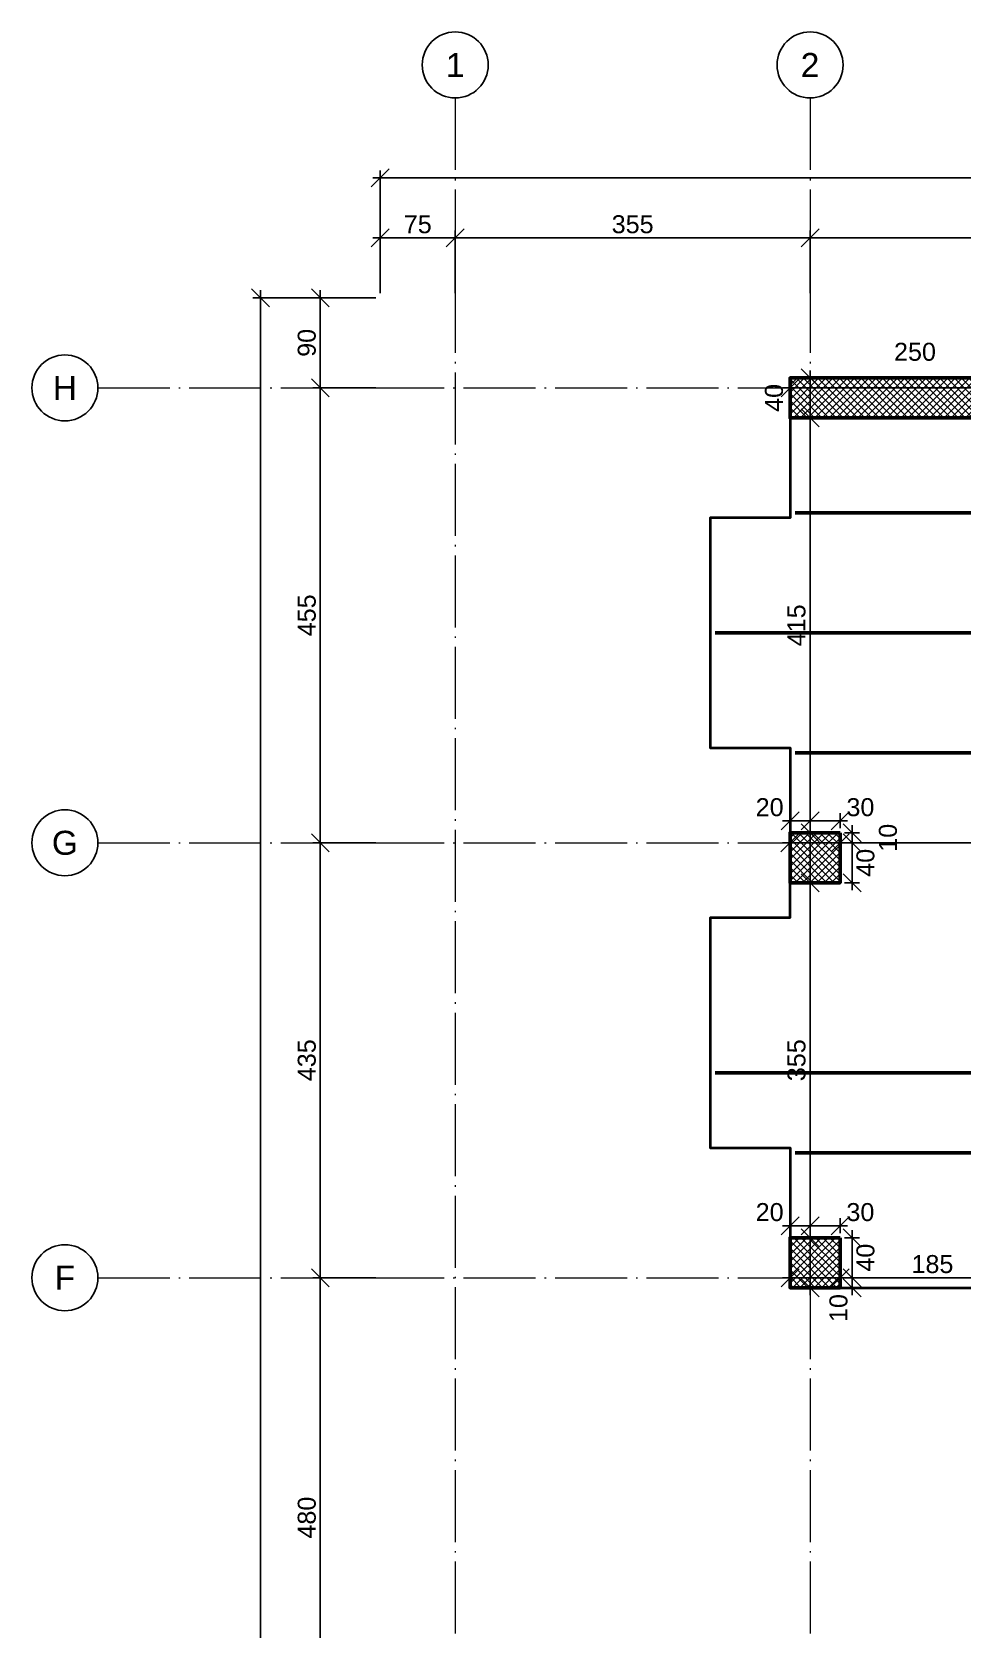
# Model space of a CAD drawing. Header units: millimetres. Extents: x -404 to 6018, y -5139 to 7890.
# Drawn here: x -349 to 582, y 1609 to 3206 of the extents above; entities that cross this region are included whole.
import ezdxf
from ezdxf.enums import TextEntityAlignment as Align

# ---------------------------------------------------------------- set-up
doc = ezdxf.new("R2010")
doc.units = ezdxf.units.MM
doc.linetypes.add('ZWCAD_ISO04W100', pattern=[30.5, 24, -3, 0.5, -3])
for name, color, linetype, lineweight in [('AXIS LINES', 255, 'ZWCAD_ISO04W100', 13), ('COLUMN', 140, 'Continuous', 53), ('SLAB', 3, 'Continuous', 35), ('WALL', 10, 'Continuous', 53)]:
    doc.layers.add(name, color=color, linetype=linetype, lineweight=lineweight)
for name, color, linetype in [('FW_AXIS', 7, 'Continuous'), ('FW_COLUMN_HATCH', 8, 'Continuous'), ('FW_DIM', 7, 'Continuous'), ('FW_WALL_HATCH', 8, 'Continuous'), ('REB_BOT_MESH_X', 5, 'Continuous')]:
    doc.layers.add(name, color=color, linetype=linetype)
doc.styles.add('REBAR_TXT', font='arial.ttf')
doc.styles.get("Standard").update_dxf_attribs({"font": 'arial.ttf'})
doc.dimstyles.new('FW_DIM', dxfattribs={"dimtxt": 18, "dimasz": 9, "dimexe": 7.5, "dimexo": 4.5, "dimgap": 4.5, "dimtad": 1, "dimdec": 0, "dimtxsty": 'Standard', "dimtsz": 9, "dimcen": 2.5, "dimdle": 7.5, "dimclrd": 256, "dimclre": 256, "dimclrt": 7, "dimazin": 3, "dimtfac": 1, "dimtmove": 2, "dimatfit": 3})
doc.dimstyles.new('REBAR M-200', dxfattribs={"dimtxt": 15, "dimasz": 15, "dimexe": 25, "dimexo": 12.5, "dimgap": 10, "dimtad": 1, "dimdec": 0, "dimtxsty": 'Standard', "dimblk": 'NONE', "dimcen": 50, "dimse1": 1, "dimse2": 1, "dimclrd": 6, "dimclre": 6, "dimclrt": 7, "dimazin": 3, "dimtfac": 1, "dimtmove": 2, "dimatfit": 3, "dimldrblk": 'NONE', "dimlwd": 53})

# ---------------------------------------------------------------- blocks, each defined once
blk = doc.blocks.new('*D250')
at = {"color": 6, "lineweight": 53}
blk.add_line((335, 2165), (1446.5, 2165), dxfattribs=at)
at = {"layer": 'Defpoints'}
for p in [(335, 2165), (335, 2165), (1446.5, 2165)]:
    blk.add_point(p, dxfattribs=at)
at = {"layer": 'REB_BOT_MESH_X', "color": 7, "insert": (890.75, 2182.5), "char_height": 15, "attachment_point": 5}
blk.add_mtext('1112', dxfattribs=at)
blk = doc.blocks.new('_NONE')
blk = doc.blocks.new('*D254')
at = {"color": 6, "lineweight": 53}
blk.add_line((335, 2605), (1446.5, 2605), dxfattribs=at)
at = {"layer": 'Defpoints'}
for p in [(335, 2605), (335, 2605), (1446.5, 2605)]:
    blk.add_point(p, dxfattribs=at)
at = {"layer": 'REB_BOT_MESH_X', "color": 7, "insert": (890.75, 2622.5), "char_height": 15, "attachment_point": 5}
blk.add_mtext('1112', dxfattribs=at)
blk = doc.blocks.new('*D258')
at = {"color": 6, "lineweight": 53}
blk.add_line((415, 2485), (1446.5, 2485), dxfattribs=at)
at = {"layer": 'Defpoints'}
for p in [(415, 2485), (415, 2485), (1446.5, 2485)]:
    blk.add_point(p, dxfattribs=at)
at = {"layer": 'REB_BOT_MESH_X', "color": 7, "insert": (930.75, 2502.5), "char_height": 15, "attachment_point": 5}
blk.add_mtext('1032', dxfattribs=at)
blk = doc.blocks.new('*D266')
at = {"color": 6, "lineweight": 53}
blk.add_line((415, 2085), (1446.5, 2085), dxfattribs=at)
at = {"layer": 'Defpoints'}
for p in [(415, 2085), (415, 2085), (1446.5, 2085)]:
    blk.add_point(p, dxfattribs=at)
at = {"layer": 'REB_BOT_MESH_X', "color": 7, "insert": (930.75, 2102.5), "char_height": 15, "attachment_point": 5}
blk.add_mtext('1032', dxfattribs=at)
blk = doc.blocks.new('*D270')
at = {"color": 6, "lineweight": 53}
blk.add_line((415, 2725), (1446.5, 2725), dxfattribs=at)
at = {"layer": 'Defpoints'}
for p in [(415, 2725), (415, 2725), (1446.5, 2725)]:
    blk.add_point(p, dxfattribs=at)
at = {"layer": 'REB_BOT_MESH_X', "color": 7, "insert": (930.75, 2742.5), "char_height": 15, "attachment_point": 5}
blk.add_mtext('1032', dxfattribs=at)
blk = doc.blocks.new('_Oblique')
at = {"color": 0, "linetype": 'ByBlock', "lineweight": -2}
blk.add_line((-0.5, -0.5), (0.5, 0.5), dxfattribs=at)
blk = doc.blocks.new('*D365')
for p, q in [((402.5, 2417), (437.5, 2417)), ((410, 2409.5), (410, 2424.5)), ((430, 2409.5), (430, 2424.5))]:
    blk.add_line(p, q)
at = {"layer": 'Defpoints'}
for p in [(410, 2417), (410, 2405), (430, 2405)]:
    blk.add_point(p, dxfattribs=at)
at = {"layer": 'FW_DIM', "xscale": 18, "yscale": 18}
for p in [(410, 2417), (430, 2417)]:
    blk.add_blockref('_OBLIQUE', p, dxfattribs=at)
at = {"layer": 'FW_DIM', "color": 7, "insert": (389.6, 2430.5), "char_height": 18, "attachment_point": 5}
blk.add_mtext('20', dxfattribs=at)
blk = doc.blocks.new('*D366')
for p, q in [((422.5, 2417), (467.5, 2417)), ((430, 2409.5), (430, 2424.5)), ((460, 2409.5), (460, 2424.5))]:
    blk.add_line(p, q)
at = {"layer": 'Defpoints'}
for p in [(430, 2417), (430, 2405), (460, 2405)]:
    blk.add_point(p, dxfattribs=at)
at = {"layer": 'FW_DIM', "xscale": 18, "yscale": 18}
for p in [(430, 2417), (460, 2417)]:
    blk.add_blockref('_OBLIQUE', p, dxfattribs=at)
at = {"layer": 'FW_DIM', "color": 7, "insert": (480.4, 2430.5), "char_height": 18, "attachment_point": 5}
blk.add_mtext('30', dxfattribs=at)
blk = doc.blocks.new('*D367')
for p, q in [((472, 2347.5), (472, 2402.5)), ((464.5, 2395), (479.5, 2395)), ((464.5, 2355), (479.5, 2355))]:
    blk.add_line(p, q)
at = {"layer": 'Defpoints'}
for p in [(460, 2395), (460, 2355), (472, 2355)]:
    blk.add_point(p, dxfattribs=at)
at = {"layer": 'FW_DIM', "xscale": 18, "yscale": 18, "rotation": 90}
for p in [(472, 2395), (472, 2355)]:
    blk.add_blockref('_OBLIQUE', p, dxfattribs=at)
at = {"layer": 'FW_DIM', "color": 7, "insert": (485.5, 2375), "char_height": 18, "attachment_point": 5, "rotation": 90}
blk.add_mtext('40', dxfattribs=at)
blk = doc.blocks.new('*D368')
for p, q in [((472, 2387.5), (472, 2412.5)), ((464.5, 2405), (479.5, 2405)), ((464.5, 2395), (479.5, 2395))]:
    blk.add_line(p, q)
at = {"layer": 'Defpoints'}
for p in [(460, 2405), (460, 2395), (472, 2395)]:
    blk.add_point(p, dxfattribs=at)
at = {"layer": 'FW_DIM', "xscale": 18, "yscale": 18, "rotation": 90}
for p in [(472, 2405), (472, 2395)]:
    blk.add_blockref('_OBLIQUE', p, dxfattribs=at)
at = {"layer": 'FW_DIM', "color": 7, "insert": (508, 2400), "char_height": 18, "attachment_point": 5, "rotation": 90}
blk.add_mtext('10', dxfattribs=at)
blk = doc.blocks.new('*D377')
for p, q in [((410, 2004.5), (410, 2019.5)), ((430, 2004.5), (430, 2019.5)), ((402.5, 2012), (437.5, 2012))]:
    blk.add_line(p, q)
at = {"layer": 'Defpoints'}
for p in [(410, 2012), (410, 2000), (430, 2000)]:
    blk.add_point(p, dxfattribs=at)
at = {"layer": 'FW_DIM', "xscale": 18, "yscale": 18}
for p in [(410, 2012), (430, 2012)]:
    blk.add_blockref('_OBLIQUE', p, dxfattribs=at)
at = {"layer": 'FW_DIM', "color": 7, "insert": (389.6, 2025.5), "char_height": 18, "attachment_point": 5}
blk.add_mtext('20', dxfattribs=at)
blk = doc.blocks.new('*D378')
for p, q in [((430, 2004.5), (430, 2019.5)), ((460, 2004.5), (460, 2019.5)), ((422.5, 2012), (467.5, 2012))]:
    blk.add_line(p, q)
at = {"layer": 'Defpoints'}
for p in [(430, 2012), (430, 2000), (460, 2000)]:
    blk.add_point(p, dxfattribs=at)
at = {"layer": 'FW_DIM', "xscale": 18, "yscale": 18}
for p in [(430, 2012), (460, 2012)]:
    blk.add_blockref('_OBLIQUE', p, dxfattribs=at)
at = {"layer": 'FW_DIM', "color": 7, "insert": (480.4, 2025.5), "char_height": 18, "attachment_point": 5}
blk.add_mtext('30', dxfattribs=at)
blk = doc.blocks.new('*D379')
for p, q in [((472, 1942.5), (472, 1967.5)), ((464.5, 1960), (479.5, 1960)), ((464.5, 1950), (479.5, 1950))]:
    blk.add_line(p, q)
at = {"layer": 'Defpoints'}
for p in [(460, 1960), (460, 1950), (472, 1950)]:
    blk.add_point(p, dxfattribs=at)
at = {"layer": 'FW_DIM', "xscale": 18, "yscale": 18, "rotation": 90}
for p in [(472, 1960), (472, 1950)]:
    blk.add_blockref('_OBLIQUE', p, dxfattribs=at)
at = {"layer": 'FW_DIM', "color": 7, "insert": (458.5, 1929.6), "char_height": 18, "attachment_point": 5, "rotation": 90}
blk.add_mtext('10', dxfattribs=at)
blk = doc.blocks.new('*D380')
for p, q in [((464.5, 2000), (479.5, 2000)), ((472, 1952.5), (472, 2007.5)), ((464.5, 1960), (479.5, 1960))]:
    blk.add_line(p, q)
at = {"layer": 'Defpoints'}
for p in [(460, 2000), (460, 1960), (472, 1960)]:
    blk.add_point(p, dxfattribs=at)
at = {"layer": 'FW_DIM', "xscale": 18, "yscale": 18, "rotation": 90}
for p in [(472, 2000), (472, 1960)]:
    blk.add_blockref('_OBLIQUE', p, dxfattribs=at)
at = {"layer": 'FW_DIM', "color": 7, "insert": (485.5, 1980), "char_height": 18, "attachment_point": 5, "rotation": 90}
blk.add_mtext('40', dxfattribs=at)
blk = doc.blocks.new('*D432')
for p, q in [((410, 1964.5), (410, 1967.5)), ((460, 1964.5), (460, 1967.5)), ((402.5, 1960), (467.5, 1960))]:
    blk.add_line(p, q)
at = {"layer": 'Defpoints'}
for p in [(410, 1960), (410, 1960), (460, 1960)]:
    blk.add_point(p, dxfattribs=at)
at = {"layer": 'FW_DIM', "xscale": 18, "yscale": 18}
for p in [(410, 1960), (460, 1960)]:
    blk.add_blockref('_OBLIQUE', p, dxfattribs=at)
blk = doc.blocks.new('*D433')
for p, q in [((460, 1964.5), (460, 1967.5)), ((644.90001, 1964.5), (644.90001, 1967.5)), ((452.5, 1960), (652.40001, 1960))]:
    blk.add_line(p, q)
at = {"layer": 'Defpoints'}
for p in [(460, 1960), (460, 1960), (644.90001, 1960)]:
    blk.add_point(p, dxfattribs=at)
at = {"layer": 'FW_DIM', "xscale": 18, "yscale": 18}
for p in [(460, 1960), (644.90001, 1960)]:
    blk.add_blockref('_OBLIQUE', p, dxfattribs=at)
at = {"layer": 'FW_DIM', "color": 7, "insert": (552.450005, 1973.5), "char_height": 18, "attachment_point": 5}
blk.add_mtext('185', dxfattribs=at)
blk = doc.blocks.new('*D440')
for p, q in [((409.9, 2399.5), (409.9, 2402.5)), ((460, 2399.5), (460, 2402.5)), ((402.4, 2395), (467.5, 2395))]:
    blk.add_line(p, q)
at = {"layer": 'Defpoints'}
for p in [(409.9, 2395), (409.9, 2395), (460, 2395)]:
    blk.add_point(p, dxfattribs=at)
at = {"layer": 'FW_DIM', "xscale": 18, "yscale": 18}
for p in [(409.9, 2395), (460, 2395)]:
    blk.add_blockref('_OBLIQUE', p, dxfattribs=at)
blk = doc.blocks.new('*D441')
for p, q in [((460, 2399.5), (460, 2402.5)), ((975, 2399.5), (975, 2402.5)), ((452.5, 2395), (982.5, 2395))]:
    blk.add_line(p, q)
at = {"layer": 'Defpoints'}
for p in [(460, 2395), (460, 2395), (975, 2395)]:
    blk.add_point(p, dxfattribs=at)
at = {"layer": 'FW_DIM', "xscale": 18, "yscale": 18}
for p in [(460, 2395), (975, 2395)]:
    blk.add_blockref('_OBLIQUE', p, dxfattribs=at)
at = {"layer": 'FW_DIM', "color": 7, "insert": (717.5, 2408.5), "char_height": 18, "attachment_point": 5}
blk.add_mtext('515', dxfattribs=at)
blk = doc.blocks.new('*D446')
for p, q in [((402.5, 2850), (667.5, 2850)), ((410, 2854.5), (410, 2857.5)), ((660, 2854.5), (660, 2857.5))]:
    blk.add_line(p, q)
at = {"layer": 'Defpoints'}
for p in [(410, 2850), (410, 2850), (660, 2850)]:
    blk.add_point(p, dxfattribs=at)
at = {"layer": 'FW_DIM', "xscale": 18, "yscale": 18}
for p in [(410, 2850), (660, 2850)]:
    blk.add_blockref('_OBLIQUE', p, dxfattribs=at)
at = {"layer": 'FW_DIM', "color": 7, "insert": (535, 2886), "char_height": 18, "attachment_point": 5}
blk.add_mtext('250', dxfattribs=at)
blk = doc.blocks.new('*D462')
for p, q in [((425.5, 2000), (422.5, 2000)), ((430, 1942.5), (430, 2007.5)), ((425.5, 1950), (422.5, 1950))]:
    blk.add_line(p, q)
at = {"layer": 'Defpoints'}
for p in [(430, 2000), (430, 1950), (430, 1950)]:
    blk.add_point(p, dxfattribs=at)
at = {"layer": 'FW_DIM', "xscale": 18, "yscale": 18, "rotation": 90}
for p in [(430, 2000), (430, 1950)]:
    blk.add_blockref('_OBLIQUE', p, dxfattribs=at)
blk = doc.blocks.new('*D463')
for p, q in [((425.5, 2355), (422.5, 2355)), ((430, 1992.5), (430, 2362.5)), ((425.5, 2000), (422.5, 2000))]:
    blk.add_line(p, q)
at = {"layer": 'Defpoints'}
for p in [(430, 2355), (430, 2000), (430, 2000)]:
    blk.add_point(p, dxfattribs=at)
at = {"layer": 'FW_DIM', "xscale": 18, "yscale": 18, "rotation": 90}
for p in [(430, 2355), (430, 2000)]:
    blk.add_blockref('_OBLIQUE', p, dxfattribs=at)
at = {"layer": 'FW_DIM', "color": 7, "insert": (416.5, 2177.5), "char_height": 18, "attachment_point": 5, "rotation": 90}
blk.add_mtext('355', dxfattribs=at)
blk = doc.blocks.new('*D464')
for p, q in [((430, 2347.5), (430, 2412.5)), ((425.5, 2405), (422.5, 2405)), ((425.5, 2355), (422.5, 2355))]:
    blk.add_line(p, q)
at = {"layer": 'Defpoints'}
for p in [(430, 2405), (430, 2355), (430, 2355)]:
    blk.add_point(p, dxfattribs=at)
at = {"layer": 'FW_DIM', "xscale": 18, "yscale": 18, "rotation": 90}
for p in [(430, 2405), (430, 2355)]:
    blk.add_blockref('_OBLIQUE', p, dxfattribs=at)
blk = doc.blocks.new('*D465')
for p, q in [((425.5, 2820), (422.5, 2820)), ((430, 2397.5), (430, 2827.5)), ((425.5, 2405), (422.5, 2405))]:
    blk.add_line(p, q)
at = {"layer": 'Defpoints'}
for p in [(430, 2820), (430, 2405), (430, 2405)]:
    blk.add_point(p, dxfattribs=at)
at = {"layer": 'FW_DIM', "xscale": 18, "yscale": 18, "rotation": 90}
for p in [(430, 2820), (430, 2405)]:
    blk.add_blockref('_OBLIQUE', p, dxfattribs=at)
at = {"layer": 'FW_DIM', "color": 7, "insert": (416.5, 2612.5), "char_height": 18, "attachment_point": 5, "rotation": 90}
blk.add_mtext('415', dxfattribs=at)
blk = doc.blocks.new('*D466')
for p, q in [((425.5, 2860), (422.5, 2860)), ((430, 2812.5), (430, 2867.5)), ((425.5, 2820), (422.5, 2820))]:
    blk.add_line(p, q)
at = {"layer": 'Defpoints'}
for p in [(430, 2860), (430, 2820), (430, 2820)]:
    blk.add_point(p, dxfattribs=at)
at = {"layer": 'FW_DIM', "xscale": 18, "yscale": 18, "rotation": 90}
for p in [(430, 2860), (430, 2820)]:
    blk.add_blockref('_OBLIQUE', p, dxfattribs=at)
at = {"layer": 'FW_DIM', "color": 7, "insert": (394, 2840), "char_height": 18, "attachment_point": 5, "rotation": 90}
blk.add_mtext('40', dxfattribs=at)
blk = doc.blocks.new('*D497')
for p, q in [((0, 2944.59999), (0, 3007.59999)), ((75, 2944.59999), (75, 3007.59999)), ((-7.5, 3000.09999), (82.5, 3000.09999))]:
    blk.add_line(p, q)
at = {"layer": 'Defpoints'}
for p in [(0, 3000.09999), (0, 2940.09999), (75, 2940.09999)]:
    blk.add_point(p, dxfattribs=at)
at = {"layer": 'FW_DIM', "xscale": 18, "yscale": 18}
for p in [(0, 3000.09999), (75, 3000.09999)]:
    blk.add_blockref('_OBLIQUE', p, dxfattribs=at)
at = {"layer": 'FW_DIM', "color": 7, "insert": (37.5, 3013.59999), "char_height": 18, "attachment_point": 5}
blk.add_mtext('75', dxfattribs=at)
blk = doc.blocks.new('*D498')
for p, q in [((75, 2944.59999), (75, 3007.59999)), ((430, 2944.59999), (430, 3007.59999)), ((67.5, 3000.09999), (437.5, 3000.09999))]:
    blk.add_line(p, q)
at = {"layer": 'Defpoints'}
for p in [(75, 3000.09999), (75, 2940.09999), (430, 2940.09999)]:
    blk.add_point(p, dxfattribs=at)
at = {"layer": 'FW_DIM', "xscale": 18, "yscale": 18}
for p in [(75, 3000.09999), (430, 3000.09999)]:
    blk.add_blockref('_OBLIQUE', p, dxfattribs=at)
at = {"layer": 'FW_DIM', "color": 7, "insert": (252.5, 3013.59999), "char_height": 18, "attachment_point": 5}
blk.add_mtext('355', dxfattribs=at)
blk = doc.blocks.new('*D499')
for p, q in [((430, 2944.59999), (430, 3007.59999)), ((825, 2944.59999), (825, 3007.59999)), ((422.5, 3000.09999), (832.5, 3000.09999))]:
    blk.add_line(p, q)
at = {"layer": 'Defpoints'}
for p in [(430, 3000.09999), (430, 2940.09999), (825, 2940.09999)]:
    blk.add_point(p, dxfattribs=at)
at = {"layer": 'FW_DIM', "xscale": 18, "yscale": 18}
for p in [(430, 3000.09999), (825, 3000.09999)]:
    blk.add_blockref('_OBLIQUE', p, dxfattribs=at)
at = {"layer": 'FW_DIM', "color": 7, "insert": (627.5, 3013.59999), "char_height": 18, "attachment_point": 5}
blk.add_mtext('395', dxfattribs=at)
blk = doc.blocks.new('*D509')
for p, q in [((0, 2944.6), (0, 3067.6)), ((1850, 2944.6), (1850, 3067.6)), ((-7.5, 3060.1), (1857.5, 3060.1))]:
    blk.add_line(p, q)
at = {"layer": 'Defpoints'}
for p in [(0, 3060.1), (0, 2940.1), (1850, 2940.1)]:
    blk.add_point(p, dxfattribs=at)
at = {"layer": 'FW_DIM', "xscale": 18, "yscale": 18}
for p in [(0, 3060.1), (1850, 3060.1)]:
    blk.add_blockref('_OBLIQUE', p, dxfattribs=at)
at = {"layer": 'FW_DIM', "color": 7, "insert": (925, 3073.6), "char_height": 18, "attachment_point": 5}
blk.add_mtext('1850', dxfattribs=at)
blk = doc.blocks.new('*D515')
for p, q in [((-60, 1472.5), (-60, 1967.5)), ((-4.5, 1960), (-67.5, 1960)), ((-4.5, 1480), (-67.5, 1480))]:
    blk.add_line(p, q)
at = {"layer": 'Defpoints'}
for p in [(0, 1960), (-60, 1480), (0, 1480)]:
    blk.add_point(p, dxfattribs=at)
at = {"layer": 'FW_DIM', "xscale": 18, "yscale": 18, "rotation": 90}
for p in [(-60, 1960), (-60, 1480)]:
    blk.add_blockref('_OBLIQUE', p, dxfattribs=at)
at = {"layer": 'FW_DIM', "color": 7, "insert": (-73.5, 1720), "char_height": 18, "attachment_point": 5, "rotation": 90}
blk.add_mtext('480', dxfattribs=at)
blk = doc.blocks.new('*D516')
for p, q in [((-60, 1952.5), (-60, 2402.5)), ((-4.5, 2395), (-67.5, 2395)), ((-4.5, 1960), (-67.5, 1960))]:
    blk.add_line(p, q)
at = {"layer": 'Defpoints'}
for p in [(0, 2395), (-60, 1960), (0, 1960)]:
    blk.add_point(p, dxfattribs=at)
at = {"layer": 'FW_DIM', "xscale": 18, "yscale": 18, "rotation": 90}
for p in [(-60, 2395), (-60, 1960)]:
    blk.add_blockref('_OBLIQUE', p, dxfattribs=at)
at = {"layer": 'FW_DIM', "color": 7, "insert": (-73.5, 2177.5), "char_height": 18, "attachment_point": 5, "rotation": 90}
blk.add_mtext('435', dxfattribs=at)
blk = doc.blocks.new('*D517')
for p, q in [((-4.5, 2850), (-67.5, 2850)), ((-60, 2387.5), (-60, 2857.5)), ((-4.5, 2395), (-67.5, 2395))]:
    blk.add_line(p, q)
at = {"layer": 'Defpoints'}
for p in [(0, 2850), (-60, 2395), (0, 2395)]:
    blk.add_point(p, dxfattribs=at)
at = {"layer": 'FW_DIM', "xscale": 18, "yscale": 18, "rotation": 90}
for p in [(-60, 2850), (-60, 2395)]:
    blk.add_blockref('_OBLIQUE', p, dxfattribs=at)
at = {"layer": 'FW_DIM', "color": 7, "insert": (-73.5, 2622.5), "char_height": 18, "attachment_point": 5, "rotation": 90}
blk.add_mtext('455', dxfattribs=at)
blk = doc.blocks.new('*D518')
for p, q in [((-4.5, 2940.1), (-67.5, 2940.1)), ((-60, 2842.5), (-60, 2947.6)), ((-4.5, 2850), (-67.5, 2850))]:
    blk.add_line(p, q)
at = {"layer": 'Defpoints'}
for p in [(0, 2940.1), (-60, 2850), (0, 2850)]:
    blk.add_point(p, dxfattribs=at)
at = {"layer": 'FW_DIM', "xscale": 18, "yscale": 18, "rotation": 90}
for p in [(-60, 2940.1), (-60, 2850)]:
    blk.add_blockref('_OBLIQUE', p, dxfattribs=at)
at = {"layer": 'FW_DIM', "color": 7, "insert": (-73.5, 2895.05), "char_height": 18, "attachment_point": 5, "rotation": 90}
blk.add_mtext('90', dxfattribs=at)
blk = doc.blocks.new('*D528')
for p, q in [((-4.5, 2940.09999), (-127.5, 2940.09999)), ((-120, -207.5), (-120, 2947.59999)), ((-4.5, -200), (-127.5, -200))]:
    blk.add_line(p, q)
at = {"layer": 'Defpoints'}
for p in [(0, 2940.09999), (-120, -200), (0, -200)]:
    blk.add_point(p, dxfattribs=at)
at = {"layer": 'FW_DIM', "xscale": 18, "yscale": 18, "rotation": 90}
for p in [(-120, 2940.09999), (-120, -200)]:
    blk.add_blockref('_OBLIQUE', p, dxfattribs=at)
at = {"layer": 'FW_DIM', "color": 7, "insert": (-133.5, 1370.049995), "char_height": 18, "attachment_point": 5, "rotation": 90}
blk.add_mtext('3140', dxfattribs=at)

msp = doc.modelspace()

# ---------------------------------------------------------------- hatches: boundary and pattern name
at = {"layer": 'FW_COLUMN_HATCH'}
h = msp.add_hatch(dxfattribs=at)
h.set_pattern_fill('ANSI37', scale=1.6)
h.paths.add_polyline_path([(460, 2405), (460, 2355), (410, 2355), (410, 2405), (460, 2405), (460, 2405)])
h = msp.add_hatch(dxfattribs=at)
h.set_pattern_fill('ANSI37', scale=1.6)
h.paths.add_polyline_path([(460, 2000), (460, 1950), (410, 1950), (410, 2000), (460, 2000), (460, 2000)])
at = {"layer": 'FW_WALL_HATCH'}
h = msp.add_hatch(dxfattribs=at)
h.set_pattern_fill('ANSI37', scale=1.6)
h.paths.add_polyline_path([(660, 2860), (660, 2820), (410, 2820), (410, 2860), (660, 2860)])

# ---------------------------------------------------------------- linework, layer by layer
at = {"layer": 'AXIS LINES', "color": 0, "ltscale": 3}
for points in [[(75, 3140), (75, -400.1)], [(430, 3140), (430, -400.1)], [(-282.6, 2850), (2132.4, 2850)], [(-282.6, 2395), (2132.4, 2395)], [(-282.6, 1960), (2132.4, 1960)]]:
    msp.add_lwpolyline(points, dxfattribs=at)
at = {"layer": 'COLUMN', "ltscale": 0.08}
for points in [[(460, 2405), (460, 2355), (410, 2355), (410, 2405), (460, 2405)], [(460, 2000), (460, 1950), (410, 1950), (410, 2000), (460, 2000)]]:
    msp.add_lwpolyline(points, dxfattribs=at)
at = {"layer": 'FW_AXIS'}
for centre in [(75, 3173), (430, 3173), (-315.6, 2850), (-315.6, 2395), (-315.6, 1960)]:
    msp.add_circle(centre, 33, dxfattribs=at)
at = {"layer": 'SLAB', "ltscale": 0.08}
msp.add_lwpolyline([(1780, 1379.9), (1779.9, 1900), (1679.9, 1900), (1679.9, 1950), (1850, 1950), (1850, 2860), (1215, 2860), (1215, 2940.1), (985, 2940.1), (985.1, 2860.7), (410, 2860), (410, 2719.9), (330, 2719.9), (329.9, 2490), (410, 2490), (409.9, 2320), (330, 2319.9), (329.9, 2090), (410, 2090), (410, 1950), (644.9, 1950), (644.9, 1490)], dxfattribs=at)
at = {"layer": 'WALL', "ltscale": 0.08}
msp.add_lwpolyline([(660, 2860), (410, 2860), (410, 2820), (660, 2820), (660, 2860)], dxfattribs=at)

# ---------------------------------------------------------------- texts
at = {"layer": 'FW_AXIS', "color": 7, "style": 'REBAR_TXT'}
for s, p in [('1', (75, 3173)), ('2', (430, 3173)), ('H', (-315.6, 2850)), ('G', (-315.6, 2395)), ('F', (-315.6, 1960))]:
    msp.add_text(s, height=24, dxfattribs=at).set_placement(p, align=Align.MIDDLE_CENTER)

# ---------------------------------------------------------------- dimensions: what is measured, and where the dimension line sits
at = {"layer": 'FW_DIM'}
for base, p1, p2, picture, middle in [((0, 3060.1), (0, 2940.1), (1850, 2940.1), '*D509', (925, 3073.6)), ((0, 3000.1), (0, 2940.1), (75, 2940.1), '*D497', (37.5, 3013.6)), ((75, 3000.1), (75, 2940.1), (430, 2940.1), '*D498', (252.5, 3013.6)), ((430, 3000.1), (430, 2940.1), (825, 2940.1), '*D499', (627.5, 3013.6))]:
    dim = msp.add_linear_dim(base=base, p1=p1, p2=p2, dimstyle='FW_DIM', dxfattribs=at)
    dim.commit()
    dim.dimension.update_dxf_attribs({"geometry": picture, "text_midpoint": middle})
for base, p1, p2, picture, middle in [((-120, -200), (0, -200), (0, 2940.1), '*D528', (-133.5, 1370)), ((-60, 2850), (0, 2850), (0, 2940.1), '*D518', (-73.5, 2895.1)), ((-60, 2395), (0, 2395), (0, 2850), '*D517', (-73.5, 2622.5)), ((-60, 1960), (0, 1960), (0, 2395), '*D516', (-73.5, 2177.5)), ((-60, 1480), (0, 1480), (0, 1960), '*D515', (-73.5, 1720))]:
    dim = msp.add_linear_dim(base=base, p1=p1, p2=p2, angle=90, dimstyle='FW_DIM', dxfattribs=at)
    dim.commit()
    dim.dimension.update_dxf_attribs({"geometry": picture, "text_midpoint": middle})
for base, p1, p2, text, picture, middle in [((410, 2850), (410, 2850), (660, 2850), '250', '*D446', (535, 2886)), ((410, 2417), (410, 2405), (430, 2405), '20', '*D365', (389.6, 2430.5)), ((430, 2417), (430, 2405), (460, 2405), '30', '*D366', (480.4, 2430.5)), ((460, 2395), (460, 2395), (975, 2395), '515', '*D441', (717.5, 2408.5)), ((409.9, 2395), (409.9, 2395), (460, 2395), ' ', '*D440', (435, 2395)), ((410, 2012), (410, 2000), (430, 2000), '20', '*D377', (389.6, 2025.5)), ((430, 2012), (430, 2000), (460, 2000), '30', '*D378', (480.4, 2025.5)), ((460, 1960), (460, 1960), (644.9, 1960), '185', '*D433', (552.5, 1973.5)), ((410, 1960), (410, 1960), (460, 1960), ' ', '*D432', (435, 1960))]:
    dim = msp.add_linear_dim(base=base, p1=p1, p2=p2, text=text, dimstyle='FW_DIM', override={"dimtmove": 2}, dxfattribs=at)
    dim.commit()
    dim.dimension.update_dxf_attribs({"geometry": picture, "text_midpoint": middle, "dimtype": 160})
for base, p1, p2, text, picture, middle in [((430, 2820), (430, 2820), (430, 2860), '40', '*D466', (394, 2840)), ((430, 2405), (430, 2405), (430, 2820), '415', '*D465', (416.5, 2612.5)), ((430, 2355), (430, 2355), (430, 2405), ' ', '*D464', (430, 2380)), ((472, 2395), (460, 2395), (460, 2405), '10', '*D368', (508, 2400)), ((472, 2355), (460, 2355), (460, 2395), '40', '*D367', (485.5, 2375)), ((430, 2000), (430, 2000), (430, 2355), '355', '*D463', (416.5, 2177.5)), ((430, 1950), (430, 1950), (430, 2000), ' ', '*D462', (430, 1975)), ((472, 1960), (460, 1960), (460, 2000), '40', '*D380', (485.5, 1980)), ((472, 1950), (460, 1950), (460, 1960), '10', '*D379', (458.5, 1929.6))]:
    dim = msp.add_linear_dim(base=base, p1=p1, p2=p2, angle=90, text=text, dimstyle='FW_DIM', override={"dimtmove": 2}, dxfattribs=at)
    dim.commit()
    dim.dimension.update_dxf_attribs({"geometry": picture, "text_midpoint": middle, "dimtype": 160})
at = {"layer": 'REB_BOT_MESH_X'}
for base, p1, p2, picture, middle in [((415, 2725), (415, 2725), (1446.5, 2725), '*D270', (930.75, 2742.5)), ((335, 2605), (335, 2605), (1446.5, 2605), '*D254', (890.75, 2622.5)), ((415, 2485), (415, 2485), (1446.5, 2485), '*D258', (930.75, 2502.5)), ((335, 2165), (335, 2165), (1446.5, 2165), '*D250', (890.75, 2182.5)), ((415, 2085), (415, 2085), (1446.5, 2085), '*D266', (930.75, 2102.5))]:
    dim = msp.add_linear_dim(base=base, p1=p1, p2=p2, dimstyle='REBAR M-200', dxfattribs=at)
    dim.commit()
    dim.dimension.update_dxf_attribs({"geometry": picture, "text_midpoint": middle})

doc.saveas('drawing.dxf')
